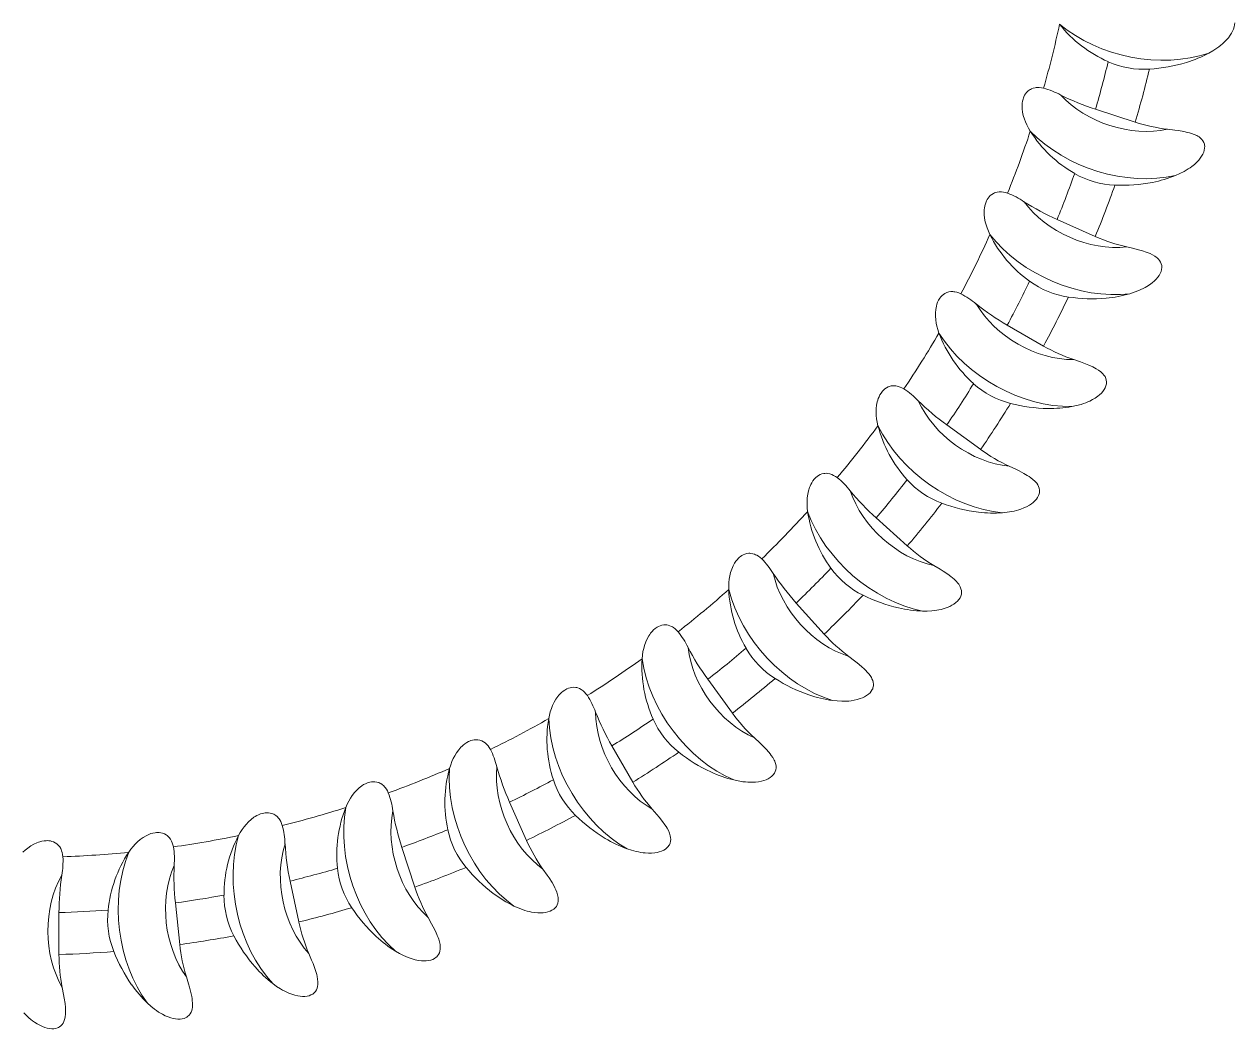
# Model space of a CAD drawing. Extents: x 89 to 512, y -33 to 440.
# Drawn here: x 480.43 to 509.38, y 223.58 to 247.61 of the extents above; entities that cross this region are included whole.
import ezdxf

# ---------------------------------------------------------------- set-up
doc = ezdxf.new("R2010")
doc.units = 0
doc.header["$LTSCALE"] = 7
doc.header["$MEASUREMENT"] = 0
doc.layers.add('8', color=252, linetype='CONTINUOUS', lineweight=15)

msp = doc.modelspace()

# ---------------------------------------------------------------- linework, layer by layer
at = {"layer": '8', "ltscale": 0.025012}
for p, q in [((506.047, 245.577), (506.998, 245.268)), ((506.047, 245.577), (506.998, 245.268)), ((506.042, 242.533), (505.128, 242.94)), ((506.042, 242.533), (505.128, 242.94)), ((504.805, 239.914), (503.938, 240.414)), ((504.805, 239.914), (503.938, 240.414)), ((503.301, 237.438), (502.491, 238.026)), ((503.301, 237.438), (502.491, 238.026)), ((501.546, 235.132), (500.802, 235.802)), ((501.546, 235.132), (500.802, 235.802)), ((499.56, 233.023), (498.89, 233.767)), ((499.56, 233.023), (498.89, 233.767)), ((497.364, 231.133), (496.776, 231.943)), ((497.364, 231.133), (496.776, 231.943)), ((494.983, 229.483), (494.483, 230.35)), ((494.983, 229.483), (494.483, 230.35)), ((492.442, 228.091), (492.036, 229.005)), ((492.442, 228.091), (492.036, 229.005)), ((489.77, 226.972), (489.461, 227.924)), ((489.77, 226.972), (489.461, 227.924)), ((486.788, 227.117), (486.996, 226.139)), ((486.788, 227.117), (486.996, 226.139)), ((481.262, 226.362), (481.262, 225.361)), ((481.262, 226.362), (481.262, 225.361)), ((484.045, 226.595), (484.149, 225.6)), ((484.045, 226.595), (484.149, 225.6))]:
    msp.add_line(p, q, dxfattribs=at)
at = {"layer": '8'}
for points in [[(508.756, 246.92), (508.854, 246.976), (508.947, 247.037), (508.995, 247.071), (509.042, 247.107), (509.082, 247.141), (509.121, 247.177), (509.174, 247.23), (509.224, 247.286), (509.269, 247.346), (509.299, 247.393), (509.326, 247.443), (509.349, 247.494), (509.365, 247.548), (509.374, 247.596), (509.377, 247.644)], [(508.756, 246.92), (508.854, 246.976), (508.947, 247.037), (508.995, 247.071), (509.042, 247.107), (509.082, 247.141), (509.121, 247.177), (509.174, 247.23), (509.224, 247.286), (509.269, 247.346), (509.299, 247.393), (509.326, 247.443), (509.349, 247.494), (509.365, 247.548), (509.374, 247.596), (509.377, 247.644)], [(504.805, 246.079), (504.752, 246.089), (504.703, 246.094), (504.658, 246.095), (504.629, 246.093), (504.602, 246.089), (504.556, 246.079), (504.516, 246.064), (504.491, 246.052), (504.469, 246.039), (504.43, 246.009), (504.399, 245.978), (504.373, 245.945), (504.352, 245.91), (504.335, 245.874), (504.324, 245.846), (504.314, 245.817), (504.303, 245.768), (504.296, 245.719), (504.292, 245.668), (504.292, 245.629), (504.294, 245.59), (504.304, 245.51), (504.321, 245.428), (504.346, 245.343), (504.373, 245.273), (504.405, 245.201), (504.443, 245.127), (504.487, 245.052)], [(504.805, 246.079), (504.752, 246.089), (504.703, 246.094), (504.658, 246.095), (504.629, 246.093), (504.602, 246.089), (504.556, 246.079), (504.516, 246.064), (504.491, 246.052), (504.469, 246.039), (504.43, 246.009), (504.399, 245.978), (504.373, 245.945), (504.352, 245.91), (504.335, 245.874), (504.324, 245.846), (504.314, 245.817), (504.303, 245.768), (504.296, 245.719), (504.292, 245.668), (504.292, 245.629), (504.294, 245.59), (504.304, 245.51), (504.321, 245.428), (504.346, 245.343), (504.373, 245.273), (504.405, 245.201), (504.443, 245.127), (504.487, 245.052)], [(507.963, 243.993), (508.065, 244.038), (508.165, 244.089), (508.216, 244.118), (508.266, 244.149), (508.31, 244.179), (508.353, 244.21), (508.411, 244.257), (508.466, 244.308), (508.517, 244.362), (508.552, 244.406), (508.584, 244.453), (508.612, 244.502), (508.634, 244.553), (508.648, 244.6), (508.656, 244.648), (508.657, 244.695), (508.654, 244.718), (508.65, 244.74), (508.635, 244.783), (508.614, 244.822), (508.587, 244.856), (508.556, 244.887), (508.522, 244.913), (508.494, 244.931), (508.466, 244.947), (508.406, 244.975), (508.344, 244.998), (508.297, 245.012), (508.25, 245.024), (508.156, 245.045), (508.029, 245.066), (507.943, 245.078), (507.771, 245.099)], [(507.963, 243.993), (508.065, 244.038), (508.165, 244.089), (508.216, 244.118), (508.266, 244.149), (508.31, 244.179), (508.353, 244.21), (508.411, 244.257), (508.466, 244.308), (508.517, 244.362), (508.552, 244.406), (508.584, 244.453), (508.612, 244.502), (508.634, 244.553), (508.648, 244.6), (508.656, 244.648), (508.657, 244.695), (508.654, 244.718), (508.65, 244.74), (508.635, 244.783), (508.614, 244.822), (508.587, 244.856), (508.556, 244.887), (508.522, 244.913), (508.494, 244.931), (508.466, 244.947), (508.406, 244.975), (508.344, 244.998), (508.297, 245.012), (508.25, 245.024), (508.156, 245.045), (508.029, 245.066), (507.943, 245.078), (507.771, 245.099)], [(503.945, 243.569), (503.894, 243.585), (503.845, 243.595), (503.8, 243.6), (503.771, 243.602), (503.745, 243.601), (503.697, 243.595), (503.657, 243.585), (503.63, 243.575), (503.607, 243.564), (503.565, 243.539), (503.531, 243.511), (503.502, 243.481), (503.477, 243.449), (503.456, 243.415), (503.442, 243.388), (503.43, 243.36), (503.414, 243.313), (503.401, 243.264), (503.393, 243.214), (503.388, 243.176), (503.386, 243.137), (503.387, 243.056), (503.396, 242.972), (503.412, 242.885), (503.431, 242.812), (503.455, 242.737), (503.485, 242.66), (503.521, 242.581)], [(503.945, 243.569), (503.894, 243.585), (503.845, 243.595), (503.8, 243.6), (503.771, 243.602), (503.745, 243.601), (503.697, 243.595), (503.657, 243.585), (503.63, 243.575), (503.607, 243.564), (503.565, 243.539), (503.531, 243.511), (503.502, 243.481), (503.477, 243.449), (503.456, 243.415), (503.442, 243.388), (503.43, 243.36), (503.414, 243.313), (503.401, 243.264), (503.393, 243.214), (503.388, 243.176), (503.386, 243.137), (503.387, 243.056), (503.396, 242.972), (503.412, 242.885), (503.431, 242.812), (503.455, 242.737), (503.485, 242.66), (503.521, 242.581)], [(506.868, 241.164), (506.975, 241.198), (507.079, 241.239), (507.133, 241.262), (507.186, 241.288), (507.233, 241.313), (507.278, 241.34), (507.341, 241.38), (507.401, 241.425), (507.458, 241.474), (507.497, 241.514), (507.534, 241.557), (507.567, 241.603), (507.594, 241.652), (507.613, 241.697), (507.626, 241.743), (507.631, 241.79), (507.631, 241.813), (507.629, 241.836), (507.619, 241.88), (507.602, 241.921), (507.579, 241.958), (507.551, 241.991), (507.52, 242.022), (507.495, 242.042), (507.468, 242.061), (507.411, 242.095), (507.352, 242.124), (507.307, 242.143), (507.262, 242.16), (507.17, 242.191), (507.045, 242.225), (506.962, 242.246), (506.793, 242.285)], [(506.868, 241.164), (506.975, 241.198), (507.079, 241.239), (507.133, 241.262), (507.186, 241.288), (507.233, 241.313), (507.278, 241.34), (507.341, 241.38), (507.401, 241.425), (507.458, 241.474), (507.497, 241.514), (507.534, 241.557), (507.567, 241.603), (507.594, 241.652), (507.613, 241.697), (507.626, 241.743), (507.631, 241.79), (507.631, 241.813), (507.629, 241.836), (507.619, 241.88), (507.602, 241.921), (507.579, 241.958), (507.551, 241.991), (507.52, 242.022), (507.495, 242.042), (507.468, 242.061), (507.411, 242.095), (507.352, 242.124), (507.307, 242.143), (507.262, 242.16), (507.17, 242.191), (507.045, 242.225), (506.962, 242.246), (506.793, 242.285)], [(502.828, 241.163), (502.779, 241.184), (502.731, 241.199), (502.687, 241.209), (502.658, 241.213), (502.632, 241.216), (502.584, 241.215), (502.543, 241.209), (502.515, 241.202), (502.491, 241.194), (502.447, 241.173), (502.41, 241.149), (502.378, 241.122), (502.35, 241.092), (502.325, 241.06), (502.309, 241.035), (502.294, 241.009), (502.272, 240.964), (502.255, 240.917), (502.241, 240.868), (502.233, 240.83), (502.227, 240.791), (502.219, 240.711), (502.219, 240.627), (502.226, 240.539), (502.237, 240.464), (502.254, 240.387), (502.276, 240.307), (502.303, 240.225)], [(502.828, 241.163), (502.779, 241.184), (502.731, 241.199), (502.687, 241.209), (502.658, 241.213), (502.632, 241.216), (502.584, 241.215), (502.543, 241.209), (502.515, 241.202), (502.491, 241.194), (502.447, 241.173), (502.41, 241.149), (502.378, 241.122), (502.35, 241.092), (502.325, 241.06), (502.309, 241.035), (502.294, 241.009), (502.272, 240.964), (502.255, 240.917), (502.241, 240.868), (502.233, 240.83), (502.227, 240.791), (502.219, 240.711), (502.219, 240.627), (502.226, 240.539), (502.237, 240.464), (502.254, 240.387), (502.276, 240.307), (502.303, 240.225)], [(505.483, 238.466), (505.593, 238.489), (505.701, 238.518), (505.757, 238.536), (505.812, 238.556), (505.861, 238.576), (505.91, 238.597), (505.976, 238.631), (506.041, 238.669), (506.102, 238.712), (506.146, 238.748), (506.187, 238.787), (506.224, 238.829), (506.256, 238.875), (506.28, 238.917), (506.297, 238.962), (506.308, 239.008), (506.31, 239.031), (506.31, 239.054), (506.305, 239.099), (506.292, 239.141), (506.274, 239.181), (506.249, 239.217), (506.221, 239.25), (506.198, 239.273), (506.174, 239.295), (506.121, 239.334), (506.065, 239.37), (506.022, 239.393), (505.979, 239.415), (505.89, 239.455), (505.771, 239.502), (505.69, 239.532), (505.526, 239.588)], [(505.483, 238.466), (505.593, 238.489), (505.701, 238.518), (505.757, 238.536), (505.812, 238.556), (505.861, 238.576), (505.91, 238.597), (505.976, 238.631), (506.041, 238.669), (506.102, 238.712), (506.146, 238.748), (506.187, 238.787), (506.224, 238.829), (506.256, 238.875), (506.28, 238.917), (506.297, 238.962), (506.308, 239.008), (506.31, 239.031), (506.31, 239.054), (506.305, 239.099), (506.292, 239.141), (506.274, 239.181), (506.249, 239.217), (506.221, 239.25), (506.198, 239.273), (506.174, 239.295), (506.121, 239.334), (506.065, 239.37), (506.022, 239.393), (505.979, 239.415), (505.89, 239.455), (505.771, 239.502), (505.69, 239.532), (505.526, 239.588)], [(501.465, 238.887), (501.418, 238.913), (501.373, 238.933), (501.33, 238.948), (501.302, 238.955), (501.275, 238.96), (501.228, 238.964), (501.186, 238.962), (501.159, 238.958), (501.133, 238.953), (501.087, 238.937), (501.048, 238.916), (501.013, 238.893), (500.983, 238.866), (500.955, 238.837), (500.935, 238.814), (500.918, 238.789), (500.892, 238.747), (500.87, 238.702), (500.851, 238.655), (500.839, 238.618), (500.828, 238.58), (500.813, 238.501), (500.804, 238.417), (500.802, 238.329), (500.805, 238.254), (500.813, 238.175), (500.826, 238.094), (500.845, 238.009)], [(501.465, 238.887), (501.418, 238.913), (501.373, 238.933), (501.33, 238.948), (501.302, 238.955), (501.275, 238.96), (501.228, 238.964), (501.186, 238.962), (501.159, 238.958), (501.133, 238.953), (501.087, 238.937), (501.048, 238.916), (501.013, 238.893), (500.983, 238.866), (500.955, 238.837), (500.935, 238.814), (500.918, 238.789), (500.892, 238.747), (500.87, 238.702), (500.851, 238.655), (500.839, 238.618), (500.828, 238.58), (500.813, 238.501), (500.804, 238.417), (500.802, 238.329), (500.805, 238.254), (500.813, 238.175), (500.826, 238.094), (500.845, 238.009)], [(499.872, 236.766), (499.828, 236.796), (499.785, 236.821), (499.744, 236.84), (499.717, 236.85), (499.691, 236.858), (499.644, 236.867), (499.603, 236.87), (499.575, 236.869), (499.548, 236.866), (499.501, 236.855), (499.46, 236.839), (499.423, 236.819), (499.39, 236.796), (499.359, 236.77), (499.338, 236.748), (499.317, 236.726), (499.287, 236.686), (499.26, 236.644), (499.237, 236.599), (499.221, 236.564), (499.207, 236.527), (499.183, 236.45), (499.165, 236.368), (499.154, 236.28), (499.149, 236.205), (499.149, 236.126), (499.154, 236.044), (499.164, 235.957)], [(499.872, 236.766), (499.828, 236.796), (499.785, 236.821), (499.744, 236.84), (499.717, 236.85), (499.691, 236.858), (499.644, 236.867), (499.603, 236.87), (499.575, 236.869), (499.548, 236.866), (499.501, 236.855), (499.46, 236.839), (499.423, 236.819), (499.39, 236.796), (499.359, 236.77), (499.338, 236.748), (499.317, 236.726), (499.287, 236.686), (499.26, 236.644), (499.237, 236.599), (499.221, 236.564), (499.207, 236.527), (499.183, 236.45), (499.165, 236.368), (499.154, 236.28), (499.149, 236.205), (499.149, 236.126), (499.154, 236.044), (499.164, 235.957)], [(503.824, 235.927), (503.935, 235.938), (504.046, 235.956), (504.104, 235.968), (504.161, 235.982), (504.212, 235.996), (504.262, 236.013), (504.332, 236.04), (504.4, 236.071), (504.465, 236.107), (504.513, 236.138), (504.557, 236.173), (504.599, 236.211), (504.636, 236.253), (504.663, 236.293), (504.686, 236.336), (504.701, 236.38), (504.705, 236.403), (504.708, 236.426), (504.707, 236.47), (504.699, 236.514), (504.685, 236.555), (504.665, 236.594), (504.64, 236.63), (504.62, 236.655), (504.597, 236.679), (504.549, 236.724), (504.497, 236.765), (504.457, 236.793), (504.416, 236.819), (504.332, 236.868), (504.218, 236.928), (504.141, 236.965), (503.984, 237.038)], [(503.824, 235.927), (503.935, 235.938), (504.046, 235.956), (504.104, 235.968), (504.161, 235.982), (504.212, 235.996), (504.262, 236.013), (504.332, 236.04), (504.4, 236.071), (504.465, 236.107), (504.513, 236.138), (504.557, 236.173), (504.599, 236.211), (504.636, 236.253), (504.663, 236.293), (504.686, 236.336), (504.701, 236.38), (504.705, 236.403), (504.708, 236.426), (504.707, 236.47), (504.699, 236.514), (504.685, 236.555), (504.665, 236.594), (504.64, 236.63), (504.62, 236.655), (504.597, 236.679), (504.549, 236.724), (504.497, 236.765), (504.457, 236.793), (504.416, 236.819), (504.332, 236.868), (504.218, 236.928), (504.141, 236.965), (503.984, 237.038)], [(498.066, 234.823), (498.025, 234.857), (497.985, 234.887), (497.946, 234.91), (497.92, 234.923), (497.895, 234.933), (497.85, 234.947), (497.809, 234.954), (497.781, 234.956), (497.755, 234.956), (497.707, 234.95), (497.664, 234.938), (497.625, 234.922), (497.59, 234.903), (497.556, 234.88), (497.533, 234.861), (497.51, 234.841), (497.476, 234.804), (497.445, 234.765), (497.417, 234.723), (497.397, 234.69), (497.379, 234.655), (497.348, 234.581), (497.321, 234.501), (497.301, 234.415), (497.288, 234.34), (497.28, 234.262), (497.276, 234.179), (497.277, 234.092)], [(498.066, 234.823), (498.025, 234.857), (497.985, 234.887), (497.946, 234.91), (497.92, 234.923), (497.895, 234.933), (497.85, 234.947), (497.809, 234.954), (497.781, 234.956), (497.755, 234.956), (497.707, 234.95), (497.664, 234.938), (497.625, 234.922), (497.59, 234.903), (497.556, 234.88), (497.533, 234.861), (497.51, 234.841), (497.476, 234.804), (497.445, 234.765), (497.417, 234.723), (497.397, 234.69), (497.379, 234.655), (497.348, 234.581), (497.321, 234.501), (497.301, 234.415), (497.288, 234.34), (497.28, 234.262), (497.276, 234.179), (497.277, 234.092)], [(501.909, 233.575), (502.021, 233.575), (502.132, 233.581), (502.191, 233.587), (502.249, 233.595), (502.301, 233.604), (502.353, 233.615), (502.425, 233.635), (502.496, 233.659), (502.565, 233.688), (502.615, 233.713), (502.663, 233.743), (502.709, 233.776), (502.75, 233.814), (502.782, 233.851), (502.808, 233.892), (502.828, 233.934), (502.835, 233.956), (502.84, 233.979), (502.844, 234.024), (502.84, 234.068), (502.83, 234.11), (502.814, 234.151), (502.794, 234.189), (502.776, 234.217), (502.756, 234.243), (502.713, 234.292), (502.665, 234.338), (502.629, 234.37), (502.591, 234.401), (502.513, 234.458), (502.405, 234.53), (502.332, 234.575), (502.184, 234.664)], [(501.909, 233.575), (502.021, 233.575), (502.132, 233.581), (502.191, 233.587), (502.249, 233.595), (502.301, 233.604), (502.353, 233.615), (502.425, 233.635), (502.496, 233.659), (502.565, 233.688), (502.615, 233.713), (502.663, 233.743), (502.709, 233.776), (502.75, 233.814), (502.782, 233.851), (502.808, 233.892), (502.828, 233.934), (502.835, 233.956), (502.84, 233.979), (502.844, 234.024), (502.84, 234.068), (502.83, 234.11), (502.814, 234.151), (502.794, 234.189), (502.776, 234.217), (502.756, 234.243), (502.713, 234.292), (502.665, 234.338), (502.629, 234.37), (502.591, 234.401), (502.513, 234.458), (502.405, 234.53), (502.332, 234.575), (502.184, 234.664)], [(496.066, 233.079), (496.03, 233.118), (495.993, 233.151), (495.957, 233.178), (495.932, 233.194), (495.909, 233.207), (495.865, 233.225), (495.825, 233.237), (495.797, 233.242), (495.771, 233.244), (495.723, 233.243), (495.679, 233.236), (495.639, 233.224), (495.601, 233.209), (495.566, 233.19), (495.54, 233.173), (495.516, 233.155), (495.478, 233.123), (495.443, 233.087), (495.41, 233.048), (495.388, 233.017), (495.366, 232.984), (495.327, 232.913), (495.292, 232.837), (495.263, 232.753), (495.243, 232.681), (495.226, 232.604), (495.214, 232.522), (495.206, 232.435)], [(496.066, 233.079), (496.03, 233.118), (495.993, 233.151), (495.957, 233.178), (495.932, 233.194), (495.909, 233.207), (495.865, 233.225), (495.825, 233.237), (495.797, 233.242), (495.771, 233.244), (495.723, 233.243), (495.679, 233.236), (495.639, 233.224), (495.601, 233.209), (495.566, 233.19), (495.54, 233.173), (495.516, 233.155), (495.478, 233.123), (495.443, 233.087), (495.41, 233.048), (495.388, 233.017), (495.366, 232.984), (495.327, 232.913), (495.292, 232.837), (495.263, 232.753), (495.243, 232.681), (495.226, 232.604), (495.214, 232.522), (495.206, 232.435)], [(499.758, 231.437), (499.869, 231.425), (499.981, 231.419), (500.04, 231.419), (500.098, 231.421), (500.151, 231.424), (500.204, 231.43), (500.278, 231.442), (500.351, 231.458), (500.423, 231.48), (500.475, 231.5), (500.526, 231.525), (500.574, 231.553), (500.619, 231.587), (500.655, 231.62), (500.685, 231.657), (500.709, 231.698), (500.719, 231.719), (500.726, 231.741), (500.735, 231.785), (500.736, 231.829), (500.73, 231.872), (500.719, 231.914), (500.702, 231.955), (500.687, 231.984), (500.671, 232.012), (500.633, 232.066), (500.59, 232.117), (500.557, 232.152), (500.523, 232.186), (500.451, 232.252), (500.351, 232.334), (500.284, 232.387), (500.145, 232.491)], [(499.758, 231.437), (499.869, 231.425), (499.981, 231.419), (500.04, 231.419), (500.098, 231.421), (500.151, 231.424), (500.204, 231.43), (500.278, 231.442), (500.351, 231.458), (500.423, 231.48), (500.475, 231.5), (500.526, 231.525), (500.574, 231.553), (500.619, 231.587), (500.655, 231.62), (500.685, 231.657), (500.709, 231.698), (500.719, 231.719), (500.726, 231.741), (500.735, 231.785), (500.736, 231.829), (500.73, 231.872), (500.719, 231.914), (500.702, 231.955), (500.687, 231.984), (500.671, 232.012), (500.633, 232.066), (500.59, 232.117), (500.557, 232.152), (500.523, 232.186), (500.451, 232.252), (500.351, 232.334), (500.284, 232.387), (500.145, 232.491)], [(493.896, 231.554), (493.863, 231.596), (493.83, 231.633), (493.797, 231.664), (493.774, 231.682), (493.752, 231.697), (493.711, 231.721), (493.672, 231.736), (493.645, 231.744), (493.619, 231.749), (493.571, 231.753), (493.527, 231.75), (493.486, 231.743), (493.447, 231.731), (493.409, 231.716), (493.382, 231.703), (493.356, 231.687), (493.315, 231.659), (493.276, 231.627), (493.24, 231.591), (493.214, 231.563), (493.189, 231.532), (493.143, 231.467), (493.101, 231.394), (493.063, 231.314), (493.035, 231.244), (493.011, 231.169), (492.99, 231.089), (492.972, 231.004)], [(493.896, 231.554), (493.863, 231.596), (493.83, 231.633), (493.797, 231.664), (493.774, 231.682), (493.752, 231.697), (493.711, 231.721), (493.672, 231.736), (493.645, 231.744), (493.619, 231.749), (493.571, 231.753), (493.527, 231.75), (493.486, 231.743), (493.447, 231.731), (493.409, 231.716), (493.382, 231.703), (493.356, 231.687), (493.315, 231.659), (493.276, 231.627), (493.24, 231.591), (493.214, 231.563), (493.189, 231.532), (493.143, 231.467), (493.101, 231.394), (493.063, 231.314), (493.035, 231.244), (493.011, 231.169), (492.99, 231.089), (492.972, 231.004)], [(491.577, 230.264), (491.55, 230.31), (491.521, 230.35), (491.491, 230.384), (491.47, 230.404), (491.45, 230.422), (491.411, 230.449), (491.374, 230.469), (491.348, 230.479), (491.323, 230.487), (491.275, 230.496), (491.231, 230.498), (491.189, 230.495), (491.149, 230.488), (491.111, 230.476), (491.082, 230.466), (491.055, 230.453), (491.011, 230.429), (490.969, 230.401), (490.929, 230.37), (490.901, 230.344), (490.873, 230.317), (490.82, 230.256), (490.77, 230.188), (490.724, 230.112), (490.689, 230.046), (490.657, 229.974), (490.628, 229.896), (490.602, 229.813)], [(491.577, 230.264), (491.55, 230.31), (491.521, 230.35), (491.491, 230.384), (491.47, 230.404), (491.45, 230.422), (491.411, 230.449), (491.374, 230.469), (491.348, 230.479), (491.323, 230.487), (491.275, 230.496), (491.231, 230.498), (491.189, 230.495), (491.149, 230.488), (491.111, 230.476), (491.082, 230.466), (491.055, 230.453), (491.011, 230.429), (490.969, 230.401), (490.929, 230.37), (490.901, 230.344), (490.873, 230.317), (490.82, 230.256), (490.77, 230.188), (490.724, 230.112), (490.689, 230.046), (490.657, 229.974), (490.628, 229.896), (490.602, 229.813)], [(497.395, 229.535), (497.505, 229.511), (497.615, 229.494), (497.674, 229.487), (497.732, 229.483), (497.785, 229.481), (497.838, 229.481), (497.913, 229.485), (497.987, 229.494), (498.061, 229.508), (498.115, 229.523), (498.168, 229.542), (498.22, 229.565), (498.268, 229.594), (498.307, 229.623), (498.341, 229.657), (498.369, 229.695), (498.38, 229.715), (498.39, 229.736), (498.403, 229.779), (498.409, 229.823), (498.408, 229.866), (498.401, 229.909), (498.389, 229.951), (498.377, 229.982), (498.363, 230.012), (498.331, 230.069), (498.294, 230.124), (498.265, 230.163), (498.234, 230.2), (498.17, 230.273), (498.079, 230.365), (498.018, 230.425), (497.891, 230.543)], [(497.395, 229.535), (497.505, 229.511), (497.615, 229.494), (497.674, 229.487), (497.732, 229.483), (497.785, 229.481), (497.838, 229.481), (497.913, 229.485), (497.987, 229.494), (498.061, 229.508), (498.115, 229.523), (498.168, 229.542), (498.22, 229.565), (498.268, 229.594), (498.307, 229.623), (498.341, 229.657), (498.369, 229.695), (498.38, 229.715), (498.39, 229.736), (498.403, 229.779), (498.409, 229.823), (498.408, 229.866), (498.401, 229.909), (498.389, 229.951), (498.377, 229.982), (498.363, 230.012), (498.331, 230.069), (498.294, 230.124), (498.265, 230.163), (498.234, 230.2), (498.17, 230.273), (498.079, 230.365), (498.018, 230.425), (497.891, 230.543)], [(489.137, 229.224), (489.114, 229.272), (489.09, 229.315), (489.064, 229.352), (489.045, 229.374), (489.027, 229.394), (488.991, 229.425), (488.956, 229.448), (488.931, 229.462), (488.907, 229.472), (488.861, 229.486), (488.817, 229.493), (488.775, 229.494), (488.735, 229.491), (488.695, 229.484), (488.666, 229.476), (488.637, 229.466), (488.591, 229.447), (488.547, 229.424), (488.504, 229.397), (488.472, 229.374), (488.442, 229.349), (488.383, 229.295), (488.326, 229.232), (488.272, 229.162), (488.231, 229.099), (488.191, 229.031), (488.154, 228.957), (488.12, 228.877)], [(489.137, 229.224), (489.114, 229.272), (489.09, 229.315), (489.064, 229.352), (489.045, 229.374), (489.027, 229.394), (488.991, 229.425), (488.956, 229.448), (488.931, 229.462), (488.907, 229.472), (488.861, 229.486), (488.817, 229.493), (488.775, 229.494), (488.735, 229.491), (488.695, 229.484), (488.666, 229.476), (488.637, 229.466), (488.591, 229.447), (488.547, 229.424), (488.504, 229.397), (488.472, 229.374), (488.442, 229.349), (488.383, 229.295), (488.326, 229.232), (488.272, 229.162), (488.231, 229.099), (488.191, 229.031), (488.154, 228.957), (488.12, 228.877)], [(486.601, 228.444), (486.584, 228.494), (486.564, 228.54), (486.542, 228.579), (486.526, 228.604), (486.509, 228.625), (486.477, 228.66), (486.445, 228.686), (486.422, 228.702), (486.399, 228.715), (486.354, 228.734), (486.311, 228.745), (486.27, 228.75), (486.229, 228.752), (486.189, 228.749), (486.159, 228.744), (486.129, 228.737), (486.082, 228.723), (486.035, 228.705), (485.99, 228.682), (485.956, 228.663), (485.923, 228.642), (485.859, 228.593), (485.796, 228.537), (485.735, 228.473), (485.687, 228.415), (485.641, 228.351), (485.596, 228.282), (485.553, 228.206)], [(486.601, 228.444), (486.584, 228.494), (486.564, 228.54), (486.542, 228.579), (486.526, 228.604), (486.509, 228.625), (486.477, 228.66), (486.445, 228.686), (486.422, 228.702), (486.399, 228.715), (486.354, 228.734), (486.311, 228.745), (486.27, 228.75), (486.229, 228.752), (486.189, 228.749), (486.159, 228.744), (486.129, 228.737), (486.082, 228.723), (486.035, 228.705), (485.99, 228.682), (485.956, 228.663), (485.923, 228.642), (485.859, 228.593), (485.796, 228.537), (485.735, 228.473), (485.687, 228.415), (485.641, 228.351), (485.596, 228.282), (485.553, 228.206)], [(494.847, 227.89), (494.953, 227.855), (495.061, 227.826), (495.119, 227.814), (495.177, 227.804), (495.229, 227.796), (495.282, 227.791), (495.357, 227.787), (495.432, 227.788), (495.506, 227.794), (495.562, 227.803), (495.616, 227.816), (495.67, 227.834), (495.721, 227.858), (495.762, 227.883), (495.8, 227.913), (495.832, 227.948), (495.845, 227.967), (495.857, 227.986), (495.875, 228.028), (495.885, 228.071), (495.889, 228.114), (495.886, 228.158), (495.878, 228.201), (495.87, 228.232), (495.859, 228.263), (495.833, 228.324), (495.802, 228.382), (495.777, 228.424), (495.751, 228.465), (495.694, 228.543), (495.614, 228.644), (495.559, 228.71), (495.445, 228.841)], [(494.847, 227.89), (494.953, 227.855), (495.061, 227.826), (495.119, 227.814), (495.177, 227.804), (495.229, 227.796), (495.282, 227.791), (495.357, 227.787), (495.432, 227.788), (495.506, 227.794), (495.562, 227.803), (495.616, 227.816), (495.67, 227.834), (495.721, 227.858), (495.762, 227.883), (495.8, 227.913), (495.832, 227.948), (495.845, 227.967), (495.857, 227.986), (495.875, 228.028), (495.885, 228.071), (495.889, 228.114), (495.886, 228.158), (495.878, 228.201), (495.87, 228.232), (495.859, 228.263), (495.833, 228.324), (495.802, 228.382), (495.777, 228.424), (495.751, 228.465), (495.694, 228.543), (495.614, 228.644), (495.559, 228.71), (495.445, 228.841)], [(483.998, 227.934), (483.986, 227.985), (483.971, 228.033), (483.953, 228.075), (483.939, 228.1), (483.925, 228.123), (483.897, 228.161), (483.868, 228.191), (483.846, 228.209), (483.825, 228.224), (483.782, 228.247), (483.741, 228.263), (483.7, 228.273), (483.66, 228.278), (483.62, 228.28), (483.59, 228.278), (483.559, 228.275), (483.51, 228.266), (483.462, 228.252), (483.414, 228.235), (483.379, 228.219), (483.344, 228.201), (483.275, 228.16), (483.207, 228.111), (483.139, 228.053), (483.086, 228), (483.033, 227.942), (482.981, 227.877), (482.931, 227.807)], [(483.998, 227.934), (483.986, 227.985), (483.971, 228.033), (483.953, 228.075), (483.939, 228.1), (483.925, 228.123), (483.897, 228.161), (483.868, 228.191), (483.846, 228.209), (483.825, 228.224), (483.782, 228.247), (483.741, 228.263), (483.7, 228.273), (483.66, 228.278), (483.62, 228.28), (483.59, 228.278), (483.559, 228.275), (483.51, 228.266), (483.462, 228.252), (483.414, 228.235), (483.379, 228.219), (483.344, 228.201), (483.275, 228.16), (483.207, 228.111), (483.139, 228.053), (483.086, 228), (483.033, 227.942), (482.981, 227.877), (482.931, 227.807)], [(481.356, 227.698), (481.349, 227.751), (481.339, 227.8), (481.325, 227.843), (481.315, 227.87), (481.303, 227.894), (481.279, 227.935), (481.253, 227.968), (481.233, 227.988), (481.214, 228.005), (481.174, 228.033), (481.134, 228.053), (481.095, 228.067), (481.056, 228.076), (481.016, 228.082), (480.985, 228.084), (480.955, 228.083), (480.905, 228.079), (480.856, 228.071), (480.807, 228.058), (480.77, 228.047), (480.733, 228.033), (480.66, 227.999), (480.587, 227.957), (480.514, 227.907), (480.455, 227.86), (480.397, 227.807)], [(481.356, 227.698), (481.349, 227.751), (481.339, 227.8), (481.325, 227.843), (481.315, 227.87), (481.303, 227.894), (481.279, 227.935), (481.253, 227.968), (481.233, 227.988), (481.214, 228.005), (481.174, 228.033), (481.134, 228.053), (481.095, 228.067), (481.056, 228.076), (481.016, 228.082), (480.985, 228.084), (480.955, 228.083), (480.905, 228.079), (480.856, 228.071), (480.807, 228.058), (480.77, 228.047), (480.733, 228.033), (480.66, 227.999), (480.587, 227.957), (480.514, 227.907), (480.455, 227.86), (480.397, 227.807)], [(492.14, 226.521), (492.242, 226.475), (492.347, 226.435), (492.403, 226.417), (492.46, 226.4), (492.511, 226.388), (492.563, 226.377), (492.637, 226.365), (492.711, 226.358), (492.786, 226.357), (492.842, 226.36), (492.898, 226.367), (492.953, 226.379), (493.006, 226.397), (493.05, 226.418), (493.091, 226.444), (493.126, 226.475), (493.142, 226.493), (493.155, 226.511), (493.177, 226.55), (493.192, 226.592), (493.2, 226.635), (493.202, 226.678), (493.199, 226.722), (493.194, 226.754), (493.186, 226.786), (493.167, 226.849), (493.142, 226.91), (493.122, 226.954), (493.099, 226.998), (493.051, 227.082), (492.982, 227.191), (492.934, 227.262), (492.835, 227.404)], [(492.14, 226.521), (492.242, 226.475), (492.347, 226.435), (492.403, 226.417), (492.46, 226.4), (492.511, 226.388), (492.563, 226.377), (492.637, 226.365), (492.711, 226.358), (492.786, 226.357), (492.842, 226.36), (492.898, 226.367), (492.953, 226.379), (493.006, 226.397), (493.05, 226.418), (493.091, 226.444), (493.126, 226.475), (493.142, 226.493), (493.155, 226.511), (493.177, 226.55), (493.192, 226.592), (493.2, 226.635), (493.202, 226.678), (493.199, 226.722), (493.194, 226.754), (493.186, 226.786), (493.167, 226.849), (493.142, 226.91), (493.122, 226.954), (493.099, 226.998), (493.051, 227.082), (492.982, 227.191), (492.934, 227.262), (492.835, 227.404)], [(489.306, 225.442), (489.402, 225.386), (489.502, 225.335), (489.556, 225.311), (489.61, 225.289), (489.66, 225.271), (489.711, 225.255), (489.783, 225.235), (489.856, 225.221), (489.931, 225.211), (489.987, 225.209), (490.043, 225.21), (490.099, 225.217), (490.154, 225.229), (490.2, 225.245), (490.243, 225.267), (490.281, 225.294), (490.299, 225.309), (490.314, 225.326), (490.34, 225.363), (490.359, 225.403), (490.371, 225.445), (490.378, 225.488), (490.379, 225.531), (490.378, 225.564), (490.374, 225.597), (490.361, 225.661), (490.343, 225.725), (490.327, 225.771), (490.309, 225.816), (490.27, 225.905), (490.213, 226.02), (490.173, 226.096), (490.088, 226.248)], [(489.306, 225.442), (489.402, 225.386), (489.502, 225.335), (489.556, 225.311), (489.61, 225.289), (489.66, 225.271), (489.711, 225.255), (489.783, 225.235), (489.856, 225.221), (489.931, 225.211), (489.987, 225.209), (490.043, 225.21), (490.099, 225.217), (490.154, 225.229), (490.2, 225.245), (490.243, 225.267), (490.281, 225.294), (490.299, 225.309), (490.314, 225.326), (490.34, 225.363), (490.359, 225.403), (490.371, 225.445), (490.378, 225.488), (490.379, 225.531), (490.378, 225.564), (490.374, 225.597), (490.361, 225.661), (490.343, 225.725), (490.327, 225.771), (490.309, 225.816), (490.27, 225.905), (490.213, 226.02), (490.173, 226.096), (490.088, 226.248)], [(486.374, 224.666), (486.464, 224.599), (486.558, 224.539), (486.609, 224.509), (486.661, 224.481), (486.709, 224.458), (486.757, 224.437), (486.827, 224.41), (486.898, 224.388), (486.971, 224.371), (487.027, 224.362), (487.083, 224.358), (487.139, 224.358), (487.195, 224.365), (487.242, 224.376), (487.288, 224.393), (487.329, 224.416), (487.347, 224.43), (487.365, 224.445), (487.394, 224.479), (487.417, 224.516), (487.434, 224.557), (487.445, 224.599), (487.451, 224.642), (487.452, 224.675), (487.452, 224.707), (487.446, 224.773), (487.435, 224.838), (487.424, 224.886), (487.411, 224.933), (487.382, 225.025), (487.337, 225.146), (487.304, 225.226), (487.236, 225.385)], [(486.374, 224.666), (486.464, 224.599), (486.558, 224.539), (486.609, 224.509), (486.661, 224.481), (486.709, 224.458), (486.757, 224.437), (486.827, 224.41), (486.898, 224.388), (486.971, 224.371), (487.027, 224.362), (487.083, 224.358), (487.139, 224.358), (487.195, 224.365), (487.242, 224.376), (487.288, 224.393), (487.329, 224.416), (487.347, 224.43), (487.365, 224.445), (487.394, 224.479), (487.417, 224.516), (487.434, 224.557), (487.445, 224.599), (487.451, 224.642), (487.452, 224.675), (487.452, 224.707), (487.446, 224.773), (487.435, 224.838), (487.424, 224.886), (487.411, 224.933), (487.382, 225.025), (487.337, 225.146), (487.304, 225.226), (487.236, 225.385)], [(483.377, 224.2), (483.46, 224.125), (483.547, 224.054), (483.594, 224.019), (483.643, 223.986), (483.688, 223.958), (483.734, 223.932), (483.801, 223.898), (483.869, 223.868), (483.94, 223.844), (483.995, 223.83), (484.05, 223.819), (484.106, 223.814), (484.162, 223.815), (484.21, 223.821), (484.257, 223.833), (484.3, 223.852), (484.32, 223.863), (484.339, 223.877), (484.372, 223.907), (484.399, 223.942), (484.42, 223.981), (484.435, 224.022), (484.445, 224.064), (484.451, 224.096), (484.454, 224.129), (484.455, 224.195), (484.45, 224.261), (484.444, 224.309), (484.436, 224.357), (484.417, 224.452), (484.385, 224.577), (484.361, 224.659), (484.31, 224.825)], [(483.377, 224.2), (483.46, 224.125), (483.547, 224.054), (483.594, 224.019), (483.643, 223.986), (483.688, 223.958), (483.734, 223.932), (483.801, 223.898), (483.869, 223.868), (483.94, 223.844), (483.995, 223.83), (484.05, 223.819), (484.106, 223.814), (484.162, 223.815), (484.21, 223.821), (484.257, 223.833), (484.3, 223.852), (484.32, 223.863), (484.339, 223.877), (484.372, 223.907), (484.399, 223.942), (484.42, 223.981), (484.435, 224.022), (484.445, 224.064), (484.451, 224.096), (484.454, 224.129), (484.455, 224.195), (484.45, 224.261), (484.444, 224.309), (484.436, 224.357), (484.417, 224.452), (484.385, 224.577), (484.361, 224.659), (484.31, 224.825)], [(480.422, 223.966), (480.501, 223.887), (480.545, 223.848), (480.59, 223.81), (480.632, 223.777), (480.675, 223.746), (480.738, 223.705), (480.803, 223.669), (480.871, 223.637), (480.923, 223.617), (480.977, 223.601), (481.032, 223.59), (481.088, 223.585), (481.137, 223.586), (481.185, 223.593), (481.229, 223.607), (481.251, 223.617), (481.271, 223.628), (481.307, 223.655), (481.337, 223.687), (481.362, 223.723), (481.381, 223.762), (481.396, 223.803), (481.404, 223.834), (481.411, 223.867), (481.419, 223.932), (481.421, 223.998), (481.42, 224.047), (481.418, 224.095), (481.408, 224.192), (481.389, 224.319), (481.374, 224.404), (481.341, 224.574)], [(480.422, 223.966), (480.501, 223.887), (480.545, 223.848), (480.59, 223.81), (480.632, 223.777), (480.675, 223.746), (480.738, 223.705), (480.803, 223.669), (480.871, 223.637), (480.923, 223.617), (480.977, 223.601), (481.032, 223.59), (481.088, 223.585), (481.137, 223.586), (481.185, 223.593), (481.229, 223.607), (481.251, 223.617), (481.271, 223.628), (481.307, 223.655), (481.337, 223.687), (481.362, 223.723), (481.381, 223.762), (481.396, 223.803), (481.404, 223.834), (481.411, 223.867), (481.419, 223.932), (481.421, 223.998), (481.42, 224.047), (481.418, 224.095), (481.408, 224.192), (481.389, 224.319), (481.374, 224.404), (481.341, 224.574)]]:
    msp.add_lwpolyline(points, dxfattribs=at)
for centre, radius, start, end in [((480.431, 253.026), 25.344, 344.0914, 347.6598), ((480.431, 253.026), 25.344, 344.0914, 347.6598), ((507.574, 249.505), 3.047, 218.4877, 246.3208), ((507.574, 249.505), 3.047, 218.4877, 246.3208), ((507.307, 249.647), 3.089, 287.2435, 297.9936), ((507.307, 249.647), 3.089, 287.2435, 297.9936), ((480.431, 253.026), 26.677, 343.7859, 346.3129), ((480.431, 253.026), 26.677, 343.7859, 346.3129), ((507.199, 248.614), 2.082, 245.9455, 273.7935), ((507.199, 248.614), 2.082, 245.9455, 273.7935), ((507.116, 250.296), 3.765, 273.3492, 287.0795), ((507.116, 250.296), 3.765, 273.3492, 287.0795), ((480.431, 253.026), 27.677, 343.7213, 346.4413), ((480.431, 253.026), 27.677, 343.7213, 346.4413), ((504.306, 244.227), 1.918, 61.7072, 74.9356), ((504.306, 244.227), 1.918, 61.7072, 74.9356), ((507.918, 251.332), 6.052, 243.4788, 251.9875), ((507.918, 251.332), 6.052, 243.4788, 251.9875), ((508.225, 249.04), 3.967, 251.9805, 263.4285), ((508.225, 249.04), 3.967, 251.9805, 263.4285), ((480.431, 253.026), 25.344, 338.0914, 341.6598), ((480.431, 253.026), 25.344, 338.0914, 341.6598), ((507.058, 246.687), 3.047, 212.4877, 240.3208), ((507.058, 246.687), 3.047, 212.4877, 240.3208), ((480.431, 253.026), 26.677, 337.7859, 340.3129), ((480.431, 253.026), 26.677, 337.7859, 340.3129), ((506.591, 245.841), 2.082, 239.9458, 267.7937), ((506.591, 245.841), 2.082, 239.9458, 267.7937), ((480.431, 253.026), 27.677, 337.7213, 340.4413), ((480.431, 253.026), 27.677, 337.7213, 340.4413), ((506.685, 247.522), 3.765, 267.3492, 281.0795), ((506.685, 247.522), 3.765, 267.3492, 281.0795), ((506.806, 246.857), 3.089, 281.2435, 291.9936), ((506.806, 246.857), 3.089, 281.2435, 291.9936), ((503.256, 241.78), 1.918, 55.7072, 68.9356), ((503.256, 241.78), 1.918, 55.7072, 68.9356), ((507.59, 248.468), 6.052, 237.4788, 245.9875), ((507.59, 248.468), 6.052, 237.4788, 245.9875), ((480.431, 253.026), 25.344, 332.0914, 335.6598), ((480.431, 253.026), 25.344, 332.0914, 335.6598), ((506.249, 243.938), 3.047, 206.4877, 234.3208), ((506.249, 243.938), 3.047, 206.4877, 234.3208), ((507.657, 246.157), 3.967, 245.9805, 257.4285), ((507.657, 246.157), 3.967, 245.9805, 257.4285), ((480.431, 253.026), 26.677, 331.7859, 334.3129), ((480.431, 253.026), 26.677, 331.7859, 334.3129), ((505.697, 243.145), 2.082, 233.9458, 261.7937), ((505.697, 243.145), 2.082, 233.9458, 261.7937), ((501.955, 239.455), 1.918, 49.7072, 62.9356), ((501.955, 239.455), 1.918, 49.7072, 62.9356), ((506.017, 244.134), 3.089, 275.2435, 285.9936), ((506.017, 244.134), 3.089, 275.2435, 285.9936), ((506.965, 245.654), 6.052, 231.4788, 239.9875), ((506.965, 245.654), 6.052, 231.4788, 239.9875), ((480.431, 253.026), 27.677, 331.7213, 334.4413), ((480.431, 253.026), 27.677, 331.7213, 334.4413), ((505.966, 244.808), 3.765, 261.3492, 275.0795), ((505.966, 244.808), 3.765, 261.3492, 275.0795), ((480.431, 253.026), 25.344, 326.0914, 329.6598), ((480.431, 253.026), 25.344, 326.0914, 329.6598), ((505.158, 241.29), 3.047, 200.4877, 228.3209), ((505.158, 241.29), 3.047, 200.4877, 228.3209), ((506.789, 243.349), 3.967, 239.9805, 251.4285), ((506.789, 243.349), 3.967, 239.9805, 251.4285), ((500.419, 237.28), 1.918, 43.7072, 56.9356), ((500.419, 237.28), 1.918, 43.7072, 56.9356), ((480.431, 253.026), 26.677, 325.7859, 328.3129), ((480.431, 253.026), 26.677, 325.7859, 328.3129), ((504.525, 240.559), 2.082, 227.9458, 255.7937), ((504.525, 240.559), 2.082, 227.9458, 255.7937), ((506.049, 242.921), 6.052, 225.4788, 233.9875), ((506.049, 242.921), 6.052, 225.4788, 233.9875), ((480.431, 253.026), 27.677, 325.7213, 328.4413), ((480.431, 253.026), 27.677, 325.7213, 328.4413), ((504.967, 242.184), 3.765, 255.3492, 269.0795), ((504.967, 242.184), 3.765, 255.3492, 269.0795), ((504.947, 241.508), 3.089, 269.2435, 279.9936), ((504.947, 241.508), 3.089, 269.2435, 279.9936), ((480.431, 253.026), 25.344, 320.0914, 323.6598), ((480.431, 253.026), 25.344, 320.0914, 323.6598), ((503.796, 238.769), 3.047, 194.4877, 222.3208), ((503.796, 238.769), 3.047, 194.4877, 222.3208), ((505.633, 240.646), 3.967, 233.9805, 245.4285), ((505.633, 240.646), 3.967, 233.9805, 245.4285), ((498.663, 235.277), 1.918, 37.7072, 50.9356), ((498.663, 235.277), 1.918, 37.7072, 50.9356), ((480.431, 253.026), 26.677, 319.7859, 322.3129), ((480.431, 253.026), 26.677, 319.7859, 322.3129), ((503.09, 238.108), 2.082, 221.9458, 249.7937), ((503.09, 238.108), 2.082, 221.9458, 249.7937), ((504.853, 240.298), 6.052, 219.4788, 227.9875), ((504.853, 240.298), 6.052, 219.4788, 227.9875), ((480.431, 253.026), 25.344, 314.0914, 317.6598), ((480.431, 253.026), 25.344, 314.0914, 317.6598), ((502.177, 236.405), 3.047, 188.4877, 216.3208), ((502.177, 236.405), 3.047, 188.4877, 216.3208), ((480.431, 253.026), 27.677, 319.7213, 322.4413), ((480.431, 253.026), 27.677, 319.7213, 322.4413), ((503.699, 239.678), 3.765, 249.3492, 263.0795), ((503.699, 239.678), 3.765, 249.3492, 263.0795), ((503.609, 239.008), 3.089, 263.2435, 273.9936), ((503.609, 239.008), 3.089, 263.2435, 273.9936), ((504.201, 238.08), 3.967, 227.9805, 239.4285), ((504.201, 238.08), 3.967, 227.9805, 239.4285), ((496.708, 233.468), 1.918, 31.7072, 44.9355), ((496.708, 233.468), 1.918, 31.7072, 44.9355), ((503.389, 237.815), 6.052, 213.4788, 221.9875), ((503.389, 237.815), 6.052, 213.4788, 221.9875), ((480.431, 253.026), 26.677, 313.7859, 316.3129), ((480.431, 253.026), 26.677, 313.7859, 316.3129), ((501.407, 235.821), 2.082, 215.9458, 243.7937), ((501.407, 235.821), 2.082, 215.9458, 243.7937), ((480.431, 253.026), 25.344, 308.0914, 311.6598), ((480.431, 253.026), 25.344, 308.0914, 311.6598), ((500.321, 234.223), 3.047, 182.4877, 210.3209), ((500.321, 234.223), 3.047, 182.4877, 210.3209), ((480.431, 253.026), 27.677, 313.7213, 316.4413), ((480.431, 253.026), 27.677, 313.7213, 316.4413), ((502.177, 237.319), 3.765, 243.3492, 257.0795), ((502.177, 237.319), 3.765, 243.3492, 257.0795), ((502.017, 236.662), 3.089, 257.2435, 267.9936), ((502.017, 236.662), 3.089, 257.2435, 267.9936), ((494.575, 231.874), 1.918, 25.7072, 38.9355), ((494.575, 231.874), 1.918, 25.7072, 38.9355), ((502.509, 235.677), 3.967, 221.9805, 233.4285), ((502.509, 235.677), 3.967, 221.9805, 233.4285), ((501.673, 235.499), 6.052, 207.4788, 215.9875), ((501.673, 235.499), 6.052, 207.4788, 215.9875), ((480.431, 253.026), 26.677, 307.7859, 310.3129), ((480.431, 253.026), 26.677, 307.7859, 310.3129), ((499.494, 233.723), 2.082, 209.9458, 237.7937), ((499.494, 233.723), 2.082, 209.9458, 237.7937), ((480.431, 253.026), 25.344, 302.0914, 305.6598), ((480.431, 253.026), 25.344, 302.0914, 305.6598), ((498.247, 232.247), 3.047, 176.4877, 204.3209), ((498.247, 232.247), 3.047, 176.4877, 204.3209), ((480.431, 253.026), 27.677, 307.7213, 310.4413), ((480.431, 253.026), 27.677, 307.7213, 310.4413), ((500.416, 235.132), 3.765, 237.3492, 251.0795), ((500.416, 235.132), 3.765, 237.3492, 251.0795), ((492.286, 230.511), 1.918, 19.7072, 32.9355), ((492.286, 230.511), 1.918, 19.7072, 32.9355), ((500.188, 234.495), 3.089, 251.2435, 261.9936), ((500.188, 234.495), 3.089, 251.2435, 261.9936), ((480.431, 253.026), 25.344, 296.0914, 299.6598), ((480.431, 253.026), 25.344, 296.0914, 299.6598), ((495.977, 230.498), 3.047, 170.4877, 198.3209), ((495.977, 230.498), 3.047, 170.4877, 198.3209), ((499.725, 233.375), 6.052, 201.4788, 209.9875), ((499.725, 233.375), 6.052, 201.4788, 209.9875), ((500.574, 233.464), 3.967, 215.9805, 227.4285), ((500.574, 233.464), 3.967, 215.9805, 227.4285), ((480.431, 253.026), 26.677, 301.7859, 304.3129), ((480.431, 253.026), 26.677, 301.7859, 304.3129), ((497.371, 231.836), 2.082, 203.9458, 231.7937), ((497.371, 231.836), 2.082, 203.9458, 231.7937), ((489.868, 229.396), 1.918, 13.7072, 26.9356), ((489.868, 229.396), 1.918, 13.7072, 26.9356), ((480.431, 253.026), 27.677, 301.7213, 304.4413), ((480.431, 253.026), 27.677, 301.7213, 304.4413), ((498.436, 233.141), 3.765, 231.3492, 245.0795), ((498.436, 233.141), 3.765, 231.3492, 245.0795), ((497.565, 231.465), 6.052, 195.4788, 203.9875), ((497.565, 231.465), 6.052, 195.4788, 203.9875), ((480.431, 253.026), 25.344, 290.0914, 293.6598), ((480.431, 253.026), 25.344, 290.0914, 293.6598), ((493.537, 228.997), 3.047, 164.4877, 192.3209), ((493.537, 228.997), 3.047, 164.4877, 192.3209), ((498.143, 232.532), 3.089, 245.2435, 255.9936), ((498.143, 232.532), 3.089, 245.2435, 255.9936), ((480.431, 253.026), 26.677, 295.7859, 298.3129), ((480.431, 253.026), 26.677, 295.7859, 298.3129), ((495.064, 230.182), 2.082, 197.9458, 225.7937), ((495.064, 230.182), 2.082, 197.9458, 225.7937), ((498.419, 231.466), 3.967, 209.9805, 221.4285), ((498.419, 231.466), 3.967, 209.9805, 221.4285), ((487.346, 228.539), 1.918, 7.7072, 20.9355), ((487.346, 228.539), 1.918, 7.7072, 20.9355), ((480.431, 253.026), 25.344, 284.0914, 287.6598), ((480.431, 253.026), 25.344, 284.0914, 287.6598), ((490.953, 227.758), 3.047, 158.4877, 186.3209), ((490.953, 227.758), 3.047, 158.4877, 186.3209), ((495.217, 229.793), 6.052, 189.4788, 197.9875), ((495.217, 229.793), 6.052, 189.4788, 197.9875), ((480.431, 253.026), 27.677, 295.7213, 298.4413), ((480.431, 253.026), 27.677, 295.7213, 298.4413), ((496.259, 231.368), 3.765, 225.3492, 239.0795), ((496.259, 231.368), 3.765, 225.3492, 239.0795), ((484.749, 227.95), 1.918, 1.7072, 14.9356), ((484.749, 227.95), 1.918, 1.7072, 14.9356), ((480.431, 253.026), 25.344, 278.0914, 281.6598), ((480.431, 253.026), 25.344, 278.0914, 281.6598), ((488.255, 226.797), 3.047, 152.4877, 180.3208), ((488.255, 226.797), 3.047, 152.4877, 180.3208), ((480.431, 253.026), 26.677, 289.7859, 292.3129), ((480.431, 253.026), 26.677, 289.7859, 292.3129), ((492.596, 228.777), 2.082, 191.9458, 219.7937), ((492.596, 228.777), 2.082, 191.9458, 219.7937), ((495.904, 230.793), 3.089, 239.2435, 249.9936), ((495.904, 230.793), 3.089, 239.2435, 249.9936), ((482.104, 227.636), 1.918, 355.7072, 8.9355), ((482.104, 227.636), 1.918, 355.7072, 8.9355), ((492.708, 228.374), 6.052, 183.4788, 191.9875), ((492.708, 228.374), 6.052, 183.4788, 191.9875), ((496.067, 229.704), 3.967, 203.9805, 215.4285), ((496.067, 229.704), 3.967, 203.9805, 215.4285), ((479.441, 227.6), 1.918, 349.7072, 2.9356), ((479.441, 227.6), 1.918, 349.7072, 2.9356), ((480.431, 253.026), 25.344, 272.0914, 275.6598), ((480.431, 253.026), 25.344, 272.0914, 275.6598), ((485.47, 226.123), 3.047, 146.4877, 174.3208), ((485.47, 226.123), 3.047, 146.4877, 174.3208), ((487.314, 226.36), 6.052, 171.4788, 179.9875), ((487.314, 226.36), 6.052, 171.4788, 179.9875), ((490.064, 227.226), 6.052, 177.4788, 185.9875), ((490.064, 227.226), 6.052, 177.4788, 185.9875), ((480.431, 253.026), 26.677, 283.7859, 286.3129), ((480.431, 253.026), 26.677, 283.7859, 286.3129), ((489.994, 227.638), 2.082, 185.9458, 213.7937), ((489.994, 227.638), 2.082, 185.9458, 213.7937), ((480.431, 253.026), 27.677, 289.7213, 292.4413), ((480.431, 253.026), 27.677, 289.7213, 292.4413), ((493.908, 229.832), 3.765, 219.3492, 233.0795), ((493.908, 229.832), 3.765, 219.3492, 233.0795), ((493.544, 228.197), 3.967, 197.9805, 209.4285), ((493.544, 228.197), 3.967, 197.9805, 209.4285), ((480.431, 253.026), 26.677, 277.7859, 280.3129), ((480.431, 253.026), 26.677, 277.7859, 280.3129), ((487.288, 226.778), 2.082, 179.9458, 207.793), ((487.288, 226.778), 2.082, 179.9458, 207.793), ((493.495, 229.297), 3.089, 233.2435, 243.9936), ((493.495, 229.297), 3.089, 233.2435, 243.9936), ((480.431, 253.026), 26.677, 271.7859, 274.3129), ((480.431, 253.026), 26.677, 271.7859, 274.3129), ((484.507, 226.205), 2.082, 173.9467, 201.7922), ((484.507, 226.205), 2.082, 173.9467, 201.7922), ((480.431, 253.026), 27.677, 283.7213, 286.4413), ((480.431, 253.026), 27.677, 283.7213, 286.4413), ((491.41, 228.551), 3.765, 213.3492, 227.0795), ((491.41, 228.551), 3.765, 213.3492, 227.0795), ((490.877, 226.962), 3.967, 191.9805, 203.4285), ((490.877, 226.962), 3.967, 191.9805, 203.4285), ((480.431, 253.026), 27.677, 277.7213, 280.4413), ((480.431, 253.026), 27.677, 277.7213, 280.4413), ((488.791, 227.537), 3.765, 207.3492, 221.0795), ((488.791, 227.537), 3.765, 207.3492, 221.0795), ((490.943, 228.062), 3.089, 227.2435, 237.9936), ((490.943, 228.062), 3.089, 227.2435, 237.9936), ((488.095, 226.013), 3.967, 185.9805, 197.4285), ((488.095, 226.013), 3.967, 185.9805, 197.4285), ((480.431, 253.026), 27.677, 271.7213, 274.4413), ((480.431, 253.026), 27.677, 271.7213, 274.4413), ((485.229, 225.36), 3.967, 179.9805, 191.4285), ((485.229, 225.36), 3.967, 179.9805, 191.4285), ((486.081, 226.803), 3.765, 201.3492, 215.0795), ((486.081, 226.803), 3.765, 201.3492, 215.0795), ((488.276, 227.099), 3.089, 221.2435, 231.9936), ((488.276, 227.099), 3.089, 221.2435, 231.9936), ((485.523, 226.421), 3.089, 215.2435, 225.9936), ((485.523, 226.421), 3.089, 215.2435, 225.9936)]:
    msp.add_arc(centre, radius, start, end, dxfattribs=at)
at = {"layer": '8', "extrusion": (0, 0, -1)}
for centre, major_axis, start_param, end_param in [((507.25, 248.858), (2.856, -0.607), 0.873052, 2.216659), ((507.25, 248.858), (2.856, -0.607), 0.873052, 2.216659), ((506.842, 246.615), (2.016, -0.655), 0.879276, 2.249774), ((506.842, 246.615), (2.016, -0.655), 0.879276, 2.249774), ((506.668, 246.077), (2.777, -0.902), 0.873052, 2.216659), ((506.668, 246.077), (2.777, -0.902), 0.873052, 2.216659), ((506.028, 243.89), (1.937, -0.862), 0.879276, 2.249774), ((506.028, 243.89), (1.937, -0.862), 0.879276, 2.249774), ((505.798, 243.373), (2.668, -1.188), 0.873052, 2.216659), ((505.798, 243.373), (2.668, -1.188), 0.873052, 2.216659), ((504.932, 241.264), (1.836, -1.06), 0.879276, 2.249774), ((504.932, 241.264), (1.836, -1.06), 0.879276, 2.249774), ((504.65, 240.774), (2.529, -1.46), 0.873052, 2.216659), ((504.65, 240.774), (2.529, -1.46), 0.873052, 2.216659), ((503.569, 238.767), (1.715, -1.246), 0.879276, 2.249774), ((503.569, 238.767), (1.715, -1.246), 0.879276, 2.249774), ((503.236, 238.31), (2.362, -1.716), 0.873052, 2.216659), ((503.236, 238.31), (2.362, -1.716), 0.873052, 2.216659), ((501.952, 236.427), (1.575, -1.419), 0.879276, 2.249774), ((501.952, 236.427), (1.575, -1.419), 0.879276, 2.249774), ((501.573, 236.006), (2.17, -1.954), 0.873052, 2.216659), ((501.573, 236.006), (2.17, -1.954), 0.873052, 2.216659), ((500.099, 234.268), (1.419, -1.575), 0.879276, 2.249774), ((500.099, 234.268), (1.419, -1.575), 0.879276, 2.249774), ((499.678, 233.89), (1.954, -2.17), 0.873052, 2.216659), ((499.678, 233.89), (1.954, -2.17), 0.873052, 2.216659), ((498.03, 232.315), (1.246, -1.715), 0.879276, 2.249774), ((498.03, 232.315), (1.246, -1.715), 0.879276, 2.249774), ((497.573, 231.983), (1.716, -2.362), 0.873052, 2.216659), ((497.573, 231.983), (1.716, -2.362), 0.873052, 2.216659), ((495.279, 230.306), (1.46, -2.529), 0.873052, 2.216659), ((495.279, 230.306), (1.46, -2.529), 0.873052, 2.216659), ((495.769, 230.589), (1.06, -1.836), 0.879276, 2.249774), ((495.769, 230.589), (1.06, -1.836), 0.879276, 2.249774), ((493.34, 229.109), (0.862, -1.937), 0.879276, 2.249774), ((493.34, 229.109), (0.862, -1.937), 0.879276, 2.249774), ((492.823, 228.879), (1.188, -2.668), 0.873052, 2.216659), ((492.823, 228.879), (1.188, -2.668), 0.873052, 2.216659), ((490.231, 227.715), (0.902, -2.777), 0.873052, 2.216659), ((490.231, 227.715), (0.902, -2.777), 0.873052, 2.216659), ((490.769, 227.89), (0.655, -2.016), 0.879276, 2.249774), ((490.769, 227.89), (0.655, -2.016), 0.879276, 2.249774), ((487.532, 226.83), (0.607, -2.856), 0.873052, 2.216659), ((487.532, 226.83), (0.607, -2.856), 0.873052, 2.216659), ((488.085, 226.947), (0.441, -2.074), 0.879276, 2.249774), ((488.085, 226.947), (0.441, -2.074), 0.879276, 2.249774), ((484.754, 226.231), (0.305, -2.904), 0.873052, 2.216659), ((484.754, 226.231), (0.305, -2.904), 0.873052, 2.216659), ((482.496, 225.926), (0, -2.12), 0.879276, 2.249774), ((482.496, 225.926), (0, -2.12), 0.879276, 2.249774), ((485.317, 226.29), (0.222, -2.108), 0.879276, 2.249774), ((485.317, 226.29), (0.222, -2.108), 0.879276, 2.249774)]:
    msp.add_ellipse(centre, major_axis=major_axis, ratio=0.707107, start_param=start_param, end_param=end_param, dxfattribs=at)

doc.saveas('drawing.dxf')
